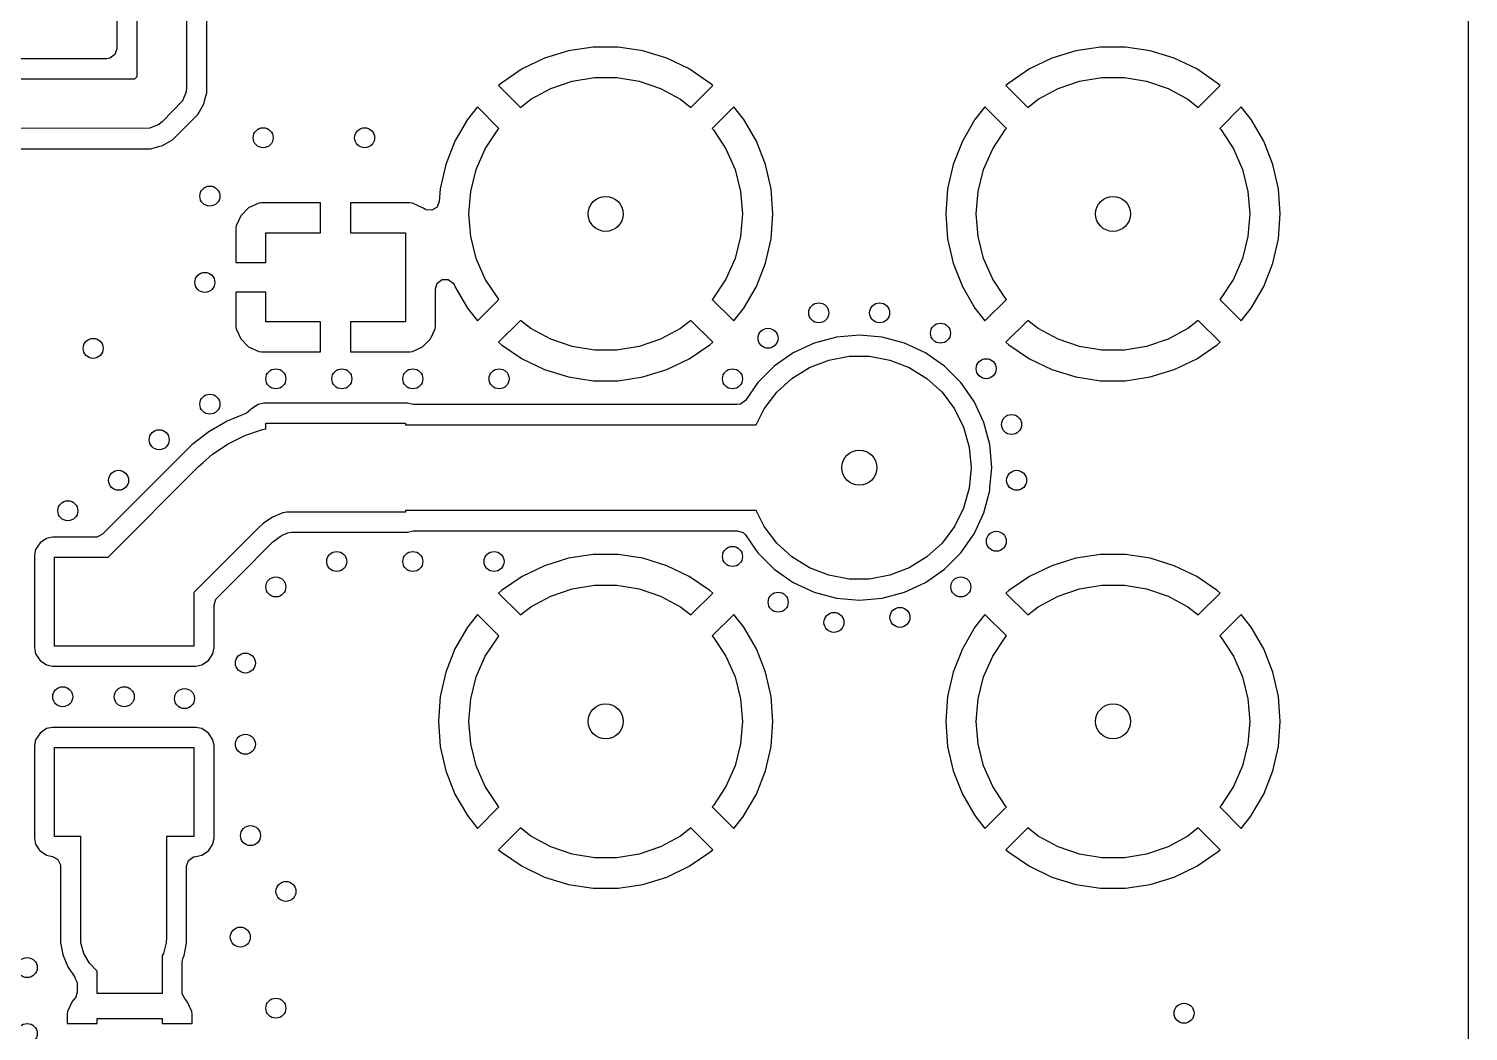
# Model space of a CAD drawing. Extents: x 5.29 to 6.87, y -4.43 to -2.85.
# Drawn here: x 6.303 to 6.871, y -3.641 to -3.246 of the extents above; entities that cross this region are included whole.
import ezdxf

# ---------------------------------------------------------------- set-up
doc = ezdxf.new("R2010")
doc.units = 0
doc.header["$MEASUREMENT"] = 0
doc.layers.add('BLACK', color=7, linetype='CONTINUOUS')

msp = doc.modelspace()

# ---------------------------------------------------------------- linework, layer by layer
at = {"layer": 'BLACK', "linetype": 'CONTINUOUS'}
for p, q in [((6.87051, -2.8574), (6.87051, -4.42961)), ((6.34585, -3.26434), (6.34572, -3.1985)), ((6.36522, -3.1985), (6.36535, -3.2685)), ((6.33778, -3.2103), (6.33778, -3.25344)), ((6.37325, -3.27084), (6.37325, -3.23837)), ((6.33703, -3.25573), (6.33508, -3.25715)), ((6.33778, -3.25344), (6.33703, -3.25573)), ((6.51584, -3.25422), (6.50642, -3.25713)), ((6.52558, -3.25276), (6.51584, -3.25422)), ((6.51584, -3.25422), (6.51584, -3.25422)), ((6.53544, -3.25276), (6.52558, -3.25276)), ((6.54518, -3.25422), (6.53544, -3.25276)), ((6.5546, -3.25713), (6.54518, -3.25422)), ((6.54518, -3.25422), (6.54518, -3.25422)), ((6.71584, -3.25422), (6.70642, -3.25713)), ((6.72558, -3.25276), (6.71584, -3.25422)), ((6.71584, -3.25422), (6.71584, -3.25422)), ((6.73544, -3.25276), (6.72558, -3.25276)), ((6.74518, -3.25422), (6.73544, -3.25276)), ((6.7546, -3.25713), (6.74518, -3.25422)), ((6.74518, -3.25422), (6.74518, -3.25422)), ((6.33388, -3.25734), (6.30003, -3.25734)), ((6.33508, -3.25715), (6.33388, -3.25734)), ((6.49755, -3.2614), (6.4894, -3.26696)), ((6.50642, -3.25713), (6.49755, -3.2614)), ((6.56348, -3.2614), (6.5546, -3.25713)), ((6.57162, -3.26696), (6.56348, -3.2614)), ((6.69755, -3.2614), (6.6894, -3.26696)), ((6.70642, -3.25713), (6.69755, -3.2614)), ((6.76348, -3.2614), (6.7546, -3.25713)), ((6.77162, -3.26696), (6.76348, -3.2614)), ((6.28824, -3.26535), (6.34498, -3.26524)), ((6.34498, -3.26524), (6.34585, -3.26434)), ((6.4894, -3.26696), (6.48832, -3.26796)), ((6.48832, -3.26796), (6.4969, -3.27655)), ((6.50885, -3.26911), (6.51727, -3.26622)), ((6.51727, -3.26622), (6.52606, -3.26475)), ((6.52606, -3.26475), (6.53497, -3.26475)), ((6.53497, -3.26475), (6.54375, -3.26622)), ((6.54375, -3.26622), (6.55218, -3.26911)), ((6.56412, -3.27655), (6.5727, -3.26796)), ((6.5727, -3.26796), (6.57162, -3.26696)), ((6.6894, -3.26696), (6.68832, -3.26796)), ((6.68832, -3.26796), (6.69691, -3.27655)), ((6.70885, -3.26911), (6.71727, -3.26622)), ((6.71727, -3.26622), (6.72606, -3.26475)), ((6.72606, -3.26475), (6.73497, -3.26475)), ((6.73497, -3.26475), (6.74375, -3.26622)), ((6.74375, -3.26622), (6.75218, -3.26911)), ((6.76412, -3.27655), (6.7727, -3.26796)), ((6.7727, -3.26796), (6.77162, -3.26696)), ((6.36517, -3.27042), (6.3637, -3.27397)), ((6.36535, -3.2685), (6.36517, -3.27042)), ((6.37221, -3.27472), (6.37257, -3.27337)), ((6.37257, -3.27337), (6.37282, -3.27245)), ((6.37282, -3.27245), (6.37325, -3.27084)), ((6.4969, -3.27655), (6.50101, -3.27335)), ((6.50101, -3.27335), (6.50885, -3.26911)), ((6.55218, -3.26911), (6.56001, -3.27335)), ((6.56001, -3.27335), (6.56412, -3.27655)), ((6.69691, -3.27655), (6.70101, -3.27335)), ((6.70101, -3.27335), (6.70885, -3.26911)), ((6.75218, -3.26911), (6.76001, -3.27335)), ((6.76001, -3.27335), (6.76412, -3.27655)), ((6.36369, -3.27397), (6.3559, -3.28203)), ((6.35983, -3.28927), (6.3697, -3.27939)), ((6.3637, -3.27397), (6.36369, -3.27397)), ((6.3697, -3.27939), (6.37204, -3.27535)), ((6.37204, -3.27535), (6.37221, -3.27472)), ((6.48002, -3.27637), (6.47604, -3.28136)), ((6.48847, -3.28481), (6.48002, -3.27637)), ((6.581, -3.27637), (6.57256, -3.28481)), ((6.58499, -3.28136), (6.581, -3.27637)), ((6.68002, -3.27637), (6.67604, -3.28136)), ((6.68847, -3.28481), (6.68002, -3.27637)), ((6.781, -3.27637), (6.77256, -3.28481)), ((6.78499, -3.28136), (6.781, -3.27637)), ((6.35086, -3.28473), (6.28824, -3.28485)), ((6.35441, -3.28326), (6.35086, -3.28473)), ((6.3559, -3.28203), (6.35441, -3.28326)), ((6.35441, -3.28326), (6.35441, -3.28326)), ((6.47604, -3.28136), (6.47111, -3.2899)), ((6.48795, -3.28538), (6.48847, -3.28481)), ((6.57256, -3.28481), (6.57308, -3.28538)), ((6.58991, -3.2899), (6.58499, -3.28136)), ((6.58499, -3.28136), (6.58499, -3.28136)), ((6.67604, -3.28136), (6.67111, -3.2899)), ((6.68795, -3.28538), (6.68847, -3.28481)), ((6.77256, -3.28481), (6.77308, -3.28538)), ((6.78991, -3.2899), (6.78499, -3.28136)), ((6.78499, -3.28136), (6.78499, -3.28136)), ((6.35579, -3.2916), (6.35983, -3.28927)), ((6.47111, -3.2899), (6.46751, -3.29907)), ((6.47111, -3.2899), (6.47111, -3.2899)), ((6.48308, -3.29283), (6.48795, -3.28538)), ((6.57308, -3.28538), (6.57795, -3.29283)), ((6.59352, -3.29907), (6.58991, -3.2899)), ((6.58991, -3.2899), (6.58991, -3.2899)), ((6.67111, -3.2899), (6.66751, -3.29907)), ((6.67111, -3.2899), (6.67111, -3.2899)), ((6.68308, -3.29283), (6.68795, -3.28538)), ((6.77308, -3.28538), (6.77795, -3.29283)), ((6.79352, -3.29907), (6.78991, -3.2899)), ((6.78991, -3.2899), (6.78991, -3.2899)), ((6.30003, -3.29281), (6.35128, -3.29281)), ((6.35128, -3.29281), (6.35483, -3.29186)), ((6.35483, -3.29186), (6.35536, -3.29172)), ((6.35483, -3.29186), (6.35483, -3.29186)), ((6.35536, -3.29172), (6.35579, -3.2916)), ((6.4795, -3.30099), (6.48308, -3.29283)), ((6.57795, -3.29283), (6.58153, -3.30099)), ((6.6795, -3.30099), (6.68308, -3.29283)), ((6.77795, -3.29283), (6.78153, -3.30099)), ((6.46751, -3.29907), (6.46532, -3.30868)), ((6.47731, -3.30963), (6.4795, -3.30099)), ((6.58153, -3.30099), (6.58371, -3.30963)), ((6.59571, -3.30868), (6.59352, -3.29907)), ((6.66751, -3.29907), (6.66532, -3.30868)), ((6.67731, -3.30963), (6.6795, -3.30099)), ((6.78153, -3.30099), (6.78371, -3.30963)), ((6.79571, -3.30868), (6.79352, -3.29907)), ((6.46532, -3.30868), (6.46495, -3.31356)), ((6.46532, -3.30868), (6.46532, -3.30868)), ((6.47657, -3.3185), (6.47731, -3.30963)), ((6.58371, -3.30963), (6.58445, -3.3185)), ((6.59571, -3.30868), (6.59571, -3.30868)), ((6.59644, -3.3185), (6.59571, -3.30868)), ((6.66532, -3.30868), (6.66458, -3.3185)), ((6.66532, -3.30868), (6.66532, -3.30868)), ((6.67657, -3.3185), (6.67731, -3.30963)), ((6.78371, -3.30963), (6.78445, -3.3185)), ((6.79644, -3.3185), (6.79571, -3.30868)), ((6.79571, -3.30868), (6.79571, -3.30868)), ((6.38979, -3.31609), (6.38667, -3.31921)), ((6.39383, -3.31431), (6.38979, -3.31609)), ((6.39482, -3.31419), (6.39383, -3.31431)), ((6.41817, -3.31419), (6.39482, -3.31419)), ((6.39482, -3.31419), (6.39482, -3.31419)), ((6.41817, -3.326), (6.41817, -3.31419)), ((6.41817, -3.31419), (6.41817, -3.31419)), ((6.45334, -3.31419), (6.42999, -3.31419)), ((6.42999, -3.31419), (6.42999, -3.31419)), ((6.42999, -3.31419), (6.42999, -3.326)), ((6.45433, -3.31431), (6.45334, -3.31419)), ((6.45837, -3.31609), (6.45433, -3.31431)), ((6.45867, -3.3163), (6.45837, -3.31609)), ((6.45868, -3.31628), (6.45867, -3.3163)), ((6.45958, -3.31688), (6.45868, -3.31628)), ((6.46199, -3.31706), (6.45958, -3.31688)), ((6.46404, -3.31579), (6.46199, -3.31706)), ((6.46495, -3.31356), (6.46404, -3.31579)), ((6.47731, -3.32738), (6.47657, -3.3185)), ((6.58445, -3.3185), (6.58371, -3.32738)), ((6.59571, -3.32833), (6.59644, -3.3185)), ((6.59644, -3.3185), (6.59644, -3.3185)), ((6.66458, -3.3185), (6.66532, -3.32833)), ((6.66458, -3.3185), (6.66458, -3.3185)), ((6.67731, -3.32738), (6.67657, -3.3185)), ((6.78445, -3.3185), (6.78371, -3.32738)), ((6.79571, -3.32833), (6.79644, -3.3185)), ((6.79644, -3.3185), (6.79644, -3.3185)), ((6.38488, -3.32325), (6.38477, -3.32424)), ((6.38477, -3.32424), (6.38477, -3.3376)), ((6.38667, -3.31921), (6.38488, -3.32325)), ((6.39658, -3.3376), (6.39658, -3.326)), ((6.39658, -3.326), (6.41817, -3.326)), ((6.42999, -3.326), (6.45158, -3.326)), ((6.45158, -3.326), (6.45158, -3.361)), ((6.4795, -3.33602), (6.47731, -3.32738)), ((6.58371, -3.32738), (6.58153, -3.33602)), ((6.59352, -3.33794), (6.59571, -3.32833)), ((6.59571, -3.32833), (6.59571, -3.32833)), ((6.66532, -3.32833), (6.66532, -3.32833)), ((6.66532, -3.32833), (6.66751, -3.33794)), ((6.6795, -3.33602), (6.67731, -3.32738)), ((6.78371, -3.32738), (6.78153, -3.33602)), ((6.79352, -3.33794), (6.79571, -3.32833)), ((6.79571, -3.32833), (6.79571, -3.32833)), ((6.48308, -3.34418), (6.4795, -3.33602)), ((6.58153, -3.33602), (6.57795, -3.34418)), ((6.68308, -3.34418), (6.6795, -3.33602)), ((6.78153, -3.33602), (6.77795, -3.34418)), ((6.38477, -3.3376), (6.38477, -3.3376)), ((6.38477, -3.3376), (6.39658, -3.3376)), ((6.58991, -3.34711), (6.59352, -3.33794)), ((6.66751, -3.33794), (6.67111, -3.34711)), ((6.78991, -3.34711), (6.79352, -3.33794)), ((6.46339, -3.34805), (6.46414, -3.34576)), ((6.46414, -3.34576), (6.46608, -3.34434)), ((6.46608, -3.34434), (6.46849, -3.34434)), ((6.46849, -3.34434), (6.47044, -3.34576)), ((6.47044, -3.34576), (6.47092, -3.34662)), ((6.47092, -3.34662), (6.47111, -3.34711)), ((6.47111, -3.34711), (6.47111, -3.34711)), ((6.47111, -3.34711), (6.47604, -3.35564)), ((6.48795, -3.35163), (6.48308, -3.34418)), ((6.57795, -3.34418), (6.57308, -3.35163)), ((6.58499, -3.35564), (6.58991, -3.34711)), ((6.58991, -3.34711), (6.58991, -3.34711)), ((6.67111, -3.34711), (6.67111, -3.34711)), ((6.67111, -3.34711), (6.67604, -3.35564)), ((6.68795, -3.35163), (6.68308, -3.34418)), ((6.77795, -3.34418), (6.77308, -3.35163)), ((6.78499, -3.35564), (6.78991, -3.34711)), ((6.78991, -3.34711), (6.78991, -3.34711)), ((6.38477, -3.34941), (6.38477, -3.36277)), ((6.39658, -3.34941), (6.38477, -3.34941)), ((6.38477, -3.34941), (6.38477, -3.34941)), ((6.39658, -3.361), (6.39658, -3.34941)), ((6.46339, -3.36277), (6.46339, -3.34805)), ((6.48002, -3.36064), (6.48847, -3.3522)), ((6.48847, -3.3522), (6.48795, -3.35163)), ((6.57308, -3.35163), (6.57256, -3.3522)), ((6.57256, -3.3522), (6.581, -3.36064)), ((6.68002, -3.36064), (6.68847, -3.3522)), ((6.68847, -3.3522), (6.68795, -3.35163)), ((6.77308, -3.35163), (6.77256, -3.3522)), ((6.77256, -3.3522), (6.781, -3.36064)), ((6.47604, -3.35564), (6.47604, -3.35564)), ((6.47604, -3.35564), (6.48002, -3.36064)), ((6.581, -3.36064), (6.58499, -3.35565)), ((6.58499, -3.35565), (6.58499, -3.35564)), ((6.67604, -3.35564), (6.67604, -3.35564)), ((6.67604, -3.35564), (6.68002, -3.36064)), ((6.781, -3.36064), (6.78499, -3.35565)), ((6.78499, -3.35565), (6.78499, -3.35564)), ((6.38477, -3.36277), (6.38488, -3.36375)), ((6.38488, -3.36375), (6.38667, -3.36779)), ((6.41817, -3.361), (6.39658, -3.361)), ((6.41817, -3.37281), (6.41817, -3.361)), ((6.45158, -3.361), (6.42999, -3.361)), ((6.42999, -3.361), (6.42999, -3.37281)), ((6.46149, -3.36779), (6.46328, -3.36375)), ((6.46328, -3.36375), (6.46339, -3.36277)), ((6.4969, -3.36046), (6.48832, -3.36905)), ((6.50101, -3.36366), (6.4969, -3.36046)), ((6.50885, -3.3679), (6.50101, -3.36366)), ((6.56001, -3.36366), (6.55218, -3.3679)), ((6.56412, -3.36046), (6.56001, -3.36366)), ((6.5727, -3.36905), (6.56412, -3.36046)), ((6.69691, -3.36046), (6.68832, -3.36905)), ((6.70101, -3.36366), (6.69691, -3.36046)), ((6.70885, -3.3679), (6.70101, -3.36366)), ((6.76001, -3.36366), (6.75218, -3.3679)), ((6.76412, -3.36046), (6.76001, -3.36366)), ((6.7727, -3.36905), (6.76412, -3.36046)), ((6.38667, -3.36779), (6.38979, -3.37092)), ((6.45837, -3.37092), (6.46149, -3.36779)), ((6.48832, -3.36905), (6.4894, -3.37005)), ((6.4894, -3.37005), (6.4894, -3.37005)), ((6.4894, -3.37005), (6.49755, -3.3756)), ((6.51727, -3.37079), (6.50885, -3.3679)), ((6.55218, -3.3679), (6.54375, -3.37079)), ((6.56348, -3.3756), (6.57162, -3.37005)), ((6.57162, -3.37005), (6.5727, -3.36905)), ((6.57162, -3.37005), (6.57162, -3.37005)), ((6.61266, -3.36946), (6.60442, -3.37331)), ((6.62145, -3.36711), (6.61266, -3.36946)), ((6.63051, -3.36632), (6.62145, -3.36711)), ((6.63957, -3.36711), (6.63051, -3.36632)), ((6.63051, -3.36632), (6.63051, -3.36632)), ((6.64836, -3.36946), (6.63957, -3.36711)), ((6.63957, -3.36711), (6.63957, -3.36711)), ((6.63957, -3.36711), (6.63957, -3.36711)), ((6.65661, -3.37331), (6.64836, -3.36946)), ((6.68832, -3.36905), (6.6894, -3.37005)), ((6.6894, -3.37005), (6.6894, -3.37005)), ((6.6894, -3.37005), (6.69755, -3.3756)), ((6.71727, -3.37079), (6.70885, -3.3679)), ((6.75218, -3.3679), (6.74375, -3.37079)), ((6.76348, -3.3756), (6.77162, -3.37005)), ((6.77162, -3.37005), (6.7727, -3.36905)), ((6.77162, -3.37005), (6.77162, -3.37005)), ((6.38979, -3.37092), (6.39383, -3.3727)), ((6.39383, -3.3727), (6.39482, -3.37281)), ((6.39482, -3.37281), (6.41817, -3.37281)), ((6.41817, -3.37281), (6.41817, -3.37281)), ((6.42999, -3.37281), (6.42999, -3.37281)), ((6.42999, -3.37281), (6.45334, -3.37281)), ((6.45334, -3.37281), (6.45433, -3.3727)), ((6.45334, -3.37281), (6.45334, -3.37281)), ((6.45433, -3.3727), (6.45837, -3.37092)), ((6.49755, -3.3756), (6.50642, -3.37988)), ((6.52606, -3.37226), (6.51727, -3.37079)), ((6.53497, -3.37226), (6.52606, -3.37226)), ((6.54375, -3.37079), (6.53497, -3.37226)), ((6.5546, -3.37988), (6.56348, -3.3756)), ((6.60442, -3.37331), (6.59697, -3.37853)), ((6.61844, -3.37609), (6.62644, -3.3746)), ((6.62644, -3.3746), (6.63458, -3.3746)), ((6.63458, -3.3746), (6.64258, -3.37609)), ((6.65969, -3.37547), (6.65661, -3.37331)), ((6.66406, -3.37853), (6.65969, -3.37547)), ((6.69755, -3.3756), (6.70642, -3.37988)), ((6.72606, -3.37226), (6.71727, -3.37079)), ((6.73497, -3.37226), (6.72606, -3.37226)), ((6.74375, -3.37079), (6.73497, -3.37226)), ((6.7546, -3.37988), (6.76348, -3.3756)), ((6.50642, -3.37988), (6.51584, -3.38278)), ((6.54518, -3.38278), (6.5546, -3.37988)), ((6.59697, -3.37853), (6.59053, -3.38496)), ((6.60394, -3.38332), (6.61086, -3.37903)), ((6.61086, -3.37903), (6.61844, -3.37609)), ((6.64258, -3.37609), (6.65017, -3.37903)), ((6.65017, -3.37903), (6.65708, -3.38332)), ((6.67049, -3.38496), (6.66406, -3.37853)), ((6.66406, -3.37853), (6.66406, -3.37853)), ((6.66406, -3.37853), (6.66406, -3.37853)), ((6.70642, -3.37988), (6.71584, -3.38278)), ((6.74518, -3.38278), (6.7546, -3.37988)), ((6.51584, -3.38278), (6.51584, -3.38278)), ((6.51584, -3.38278), (6.52558, -3.38425)), ((6.52558, -3.38425), (6.52558, -3.38425)), ((6.52558, -3.38425), (6.53544, -3.38425)), ((6.53544, -3.38425), (6.54518, -3.38278)), ((6.53544, -3.38425), (6.53544, -3.38425)), ((6.54518, -3.38278), (6.54518, -3.38278)), ((6.59053, -3.38496), (6.5856, -3.392)), ((6.59793, -3.3888), (6.60394, -3.38332)), ((6.65708, -3.38332), (6.6631, -3.3888)), ((6.67571, -3.39241), (6.67049, -3.38496)), ((6.71584, -3.38278), (6.71584, -3.38278)), ((6.71584, -3.38278), (6.72558, -3.38425)), ((6.72558, -3.38425), (6.72558, -3.38425)), ((6.72558, -3.38425), (6.73544, -3.38425)), ((6.73544, -3.38425), (6.74518, -3.38278)), ((6.73544, -3.38425), (6.73544, -3.38425)), ((6.74518, -3.38278), (6.74518, -3.38278)), ((6.5856, -3.392), (6.58368, -3.39345)), ((6.59302, -3.39529), (6.59793, -3.3888)), ((6.6631, -3.3888), (6.668, -3.39529)), ((6.67955, -3.40065), (6.67571, -3.39241)), ((6.38896, -3.39702), (6.38138, -3.40016)), ((6.39071, -3.39559), (6.38896, -3.39702)), ((6.39089, -3.39531), (6.39071, -3.39559)), ((6.3935, -3.39357), (6.39089, -3.39531)), ((6.39089, -3.39531), (6.39089, -3.39531)), ((6.3958, -3.39311), (6.3935, -3.39357)), ((6.3935, -3.39357), (6.3935, -3.39357)), ((6.45236, -3.39311), (6.3958, -3.39311)), ((6.3958, -3.39311), (6.3958, -3.39311)), ((6.3958, -3.39311), (6.3958, -3.39311)), ((6.45466, -3.39357), (6.45236, -3.39311)), ((6.45475, -3.39359), (6.45466, -3.39357)), ((6.45466, -3.39357), (6.45466, -3.39357)), ((6.45551, -3.39366), (6.45475, -3.39359)), ((6.58241, -3.39366), (6.45551, -3.39366)), ((6.58368, -3.39345), (6.58241, -3.39366)), ((6.58989, -3.40158), (6.59302, -3.39529)), ((6.668, -3.39529), (6.67163, -3.40258)), ((6.38138, -3.40016), (6.37409, -3.40437)), ((6.38138, -3.40016), (6.38138, -3.40016)), ((6.38829, -3.40584), (6.39527, -3.40347)), ((6.39527, -3.40347), (6.39658, -3.40321)), ((6.39658, -3.40321), (6.39658, -3.401)), ((6.39658, -3.401), (6.45158, -3.401)), ((6.45158, -3.401), (6.45158, -3.40168)), ((6.45158, -3.40168), (6.58989, -3.40158)), ((6.67163, -3.40258), (6.67386, -3.4104)), ((6.68191, -3.40944), (6.67955, -3.40065)), ((6.36742, -3.40949), (6.36625, -3.41066)), ((6.37409, -3.40437), (6.36742, -3.40949)), ((6.36742, -3.40949), (6.36742, -3.40949)), ((6.37409, -3.40437), (6.37409, -3.40437)), ((6.37556, -3.41319), (6.38168, -3.4091)), ((6.38168, -3.4091), (6.38829, -3.40584)), ((6.6827, -3.4185), (6.68191, -3.40944)), ((6.68191, -3.40944), (6.68191, -3.40944)), ((6.68191, -3.40944), (6.68191, -3.40944)), ((6.36219, -3.41472), (6.33215, -3.44476)), ((6.36444, -3.41247), (6.36219, -3.41472)), ((6.36219, -3.41472), (6.36219, -3.41472)), ((6.36219, -3.41472), (6.36219, -3.41472)), ((6.36625, -3.41066), (6.36444, -3.41247)), ((6.36444, -3.41247), (6.36444, -3.41247)), ((6.36625, -3.41066), (6.36625, -3.41066)), ((6.36625, -3.41066), (6.36625, -3.41066)), ((6.36625, -3.41066), (6.36625, -3.41066)), ((6.37169, -3.41659), (6.37556, -3.41319)), ((6.67386, -3.4104), (6.67461, -3.4185)), ((6.33445, -3.45379), (6.37002, -3.41805)), ((6.37002, -3.41805), (6.37091, -3.41727)), ((6.37002, -3.41805), (6.37002, -3.41805)), ((6.37002, -3.41805), (6.37002, -3.41805)), ((6.37091, -3.41727), (6.37169, -3.41659)), ((6.37169, -3.41659), (6.37169, -3.41659)), ((6.67461, -3.4185), (6.67386, -3.42661)), ((6.682, -3.42647), (6.6827, -3.4185)), ((6.6827, -3.4185), (6.6827, -3.4185)), ((6.67386, -3.42661), (6.67163, -3.43443)), ((6.68191, -3.42757), (6.682, -3.42647)), ((6.67955, -3.43635), (6.68191, -3.42757)), ((6.39922, -3.43801), (6.39555, -3.44046)), ((6.4033, -3.43632), (6.39922, -3.43801)), ((6.40487, -3.436), (6.4033, -3.43632)), ((6.45158, -3.436), (6.40487, -3.436)), ((6.58985, -3.43534), (6.45158, -3.43543)), ((6.45158, -3.43543), (6.45158, -3.436)), ((6.59302, -3.44172), (6.58985, -3.43534)), ((6.67163, -3.43443), (6.668, -3.44172)), ((6.67571, -3.4446), (6.67955, -3.43635)), ((6.39322, -3.4426), (6.36825, -3.46769)), ((6.39399, -3.44202), (6.39322, -3.4426)), ((6.39555, -3.44046), (6.39399, -3.44202)), ((6.40523, -3.44419), (6.40672, -3.4439)), ((6.40672, -3.4439), (6.45236, -3.4439)), ((6.45236, -3.4439), (6.45466, -3.44344)), ((6.45236, -3.4439), (6.45236, -3.4439)), ((6.45466, -3.44344), (6.45475, -3.44342)), ((6.45466, -3.44344), (6.45466, -3.44344)), ((6.45475, -3.44342), (6.45551, -3.44335)), ((6.45551, -3.44335), (6.58241, -3.44335)), ((6.58241, -3.44335), (6.5847, -3.44409)), ((6.59793, -3.44821), (6.59302, -3.44172)), ((6.668, -3.44172), (6.6631, -3.44821)), ((6.30756, -3.4481), (6.30581, -3.45071)), ((6.31017, -3.44636), (6.30756, -3.4481)), ((6.30756, -3.4481), (6.30756, -3.4481)), ((6.31247, -3.4459), (6.31017, -3.44636)), ((6.31017, -3.44636), (6.31017, -3.44636)), ((6.32939, -3.4459), (6.31247, -3.4459)), ((6.31247, -3.4459), (6.31247, -3.4459)), ((6.31247, -3.4459), (6.31247, -3.4459)), ((6.33, -3.44585), (6.32939, -3.4459)), ((6.33215, -3.44476), (6.33, -3.44585)), ((6.38577, -3.4614), (6.39939, -3.44778)), ((6.39939, -3.44778), (6.39977, -3.44745)), ((6.39977, -3.44745), (6.40217, -3.44561)), ((6.40217, -3.44561), (6.40305, -3.4451)), ((6.40305, -3.4451), (6.40523, -3.44419)), ((6.5847, -3.44409), (6.5856, -3.44501)), ((6.5856, -3.44501), (6.5896, -3.45071)), ((6.60394, -3.45369), (6.59793, -3.44821)), ((6.6631, -3.44821), (6.65708, -3.45369)), ((6.67049, -3.45205), (6.67571, -3.4446)), ((6.30581, -3.45071), (6.30535, -3.45301)), ((6.30535, -3.45301), (6.30535, -3.45302)), ((6.30535, -3.45302), (6.30535, -3.48957)), ((6.30581, -3.45071), (6.30581, -3.45071)), ((6.31325, -3.48879), (6.31325, -3.45379)), ((6.31325, -3.45379), (6.33445, -3.45379)), ((6.51584, -3.45422), (6.50642, -3.45713)), ((6.52558, -3.45276), (6.51584, -3.45422)), ((6.51584, -3.45422), (6.51584, -3.45422)), ((6.53544, -3.45276), (6.52558, -3.45276)), ((6.54518, -3.45422), (6.53544, -3.45276)), ((6.5546, -3.45713), (6.54518, -3.45422)), ((6.54518, -3.45422), (6.54518, -3.45422)), ((6.5896, -3.45071), (6.59053, -3.45205)), ((6.59053, -3.45205), (6.59697, -3.45848)), ((6.61086, -3.45798), (6.60394, -3.45369)), ((6.65708, -3.45369), (6.65017, -3.45798)), ((6.66406, -3.45848), (6.67049, -3.45205)), ((6.71584, -3.45422), (6.70642, -3.45713)), ((6.72558, -3.45276), (6.71584, -3.45422)), ((6.71584, -3.45422), (6.71584, -3.45422)), ((6.73544, -3.45276), (6.72558, -3.45276)), ((6.74518, -3.45422), (6.73544, -3.45276)), ((6.7546, -3.45713), (6.74518, -3.45422)), ((6.74518, -3.45422), (6.74518, -3.45422)), ((6.50642, -3.45713), (6.49755, -3.4614)), ((6.56348, -3.4614), (6.5546, -3.45713)), ((6.59697, -3.45848), (6.60442, -3.4637)), ((6.61844, -3.46092), (6.61086, -3.45798)), ((6.62644, -3.46241), (6.61844, -3.46092)), ((6.64258, -3.46092), (6.63458, -3.46241)), ((6.65017, -3.45798), (6.64258, -3.46092)), ((6.65661, -3.4637), (6.66406, -3.45848)), ((6.70642, -3.45713), (6.69755, -3.4614)), ((6.76348, -3.4614), (6.7546, -3.45713)), ((6.37728, -3.46989), (6.38577, -3.4614)), ((6.49755, -3.4614), (6.4894, -3.46696)), ((6.50885, -3.46911), (6.51727, -3.46622)), ((6.51727, -3.46622), (6.52606, -3.46475)), ((6.52606, -3.46475), (6.53497, -3.46475)), ((6.53497, -3.46475), (6.54375, -3.46622)), ((6.54375, -3.46622), (6.55218, -3.46911)), ((6.57162, -3.46696), (6.56348, -3.4614)), ((6.60442, -3.4637), (6.61266, -3.46754)), ((6.63458, -3.46241), (6.62644, -3.46241)), ((6.64836, -3.46754), (6.65661, -3.4637)), ((6.69755, -3.4614), (6.6894, -3.46696)), ((6.70885, -3.46911), (6.71727, -3.46622)), ((6.71727, -3.46622), (6.72606, -3.46475)), ((6.72606, -3.46475), (6.73497, -3.46475)), ((6.73497, -3.46475), (6.74375, -3.46622)), ((6.74375, -3.46622), (6.75218, -3.46911)), ((6.77162, -3.46696), (6.76348, -3.4614)), ((6.36825, -3.46769), (6.36825, -3.48879)), ((6.37614, -3.47265), (6.37689, -3.47035)), ((6.37689, -3.47035), (6.37728, -3.46989)), ((6.4894, -3.46696), (6.48832, -3.46796)), ((6.48832, -3.46796), (6.4969, -3.47655)), ((6.50101, -3.47335), (6.50885, -3.46911)), ((6.55218, -3.46911), (6.56001, -3.47335)), ((6.56412, -3.47655), (6.5727, -3.46796)), ((6.5727, -3.46796), (6.57162, -3.46696)), ((6.61266, -3.46754), (6.62145, -3.4699)), ((6.62145, -3.4699), (6.62145, -3.4699)), ((6.62145, -3.4699), (6.62145, -3.4699)), ((6.62145, -3.4699), (6.63051, -3.47069)), ((6.63051, -3.47069), (6.63957, -3.4699)), ((6.63051, -3.47069), (6.63051, -3.47069)), ((6.63051, -3.47069), (6.63051, -3.47069)), ((6.63957, -3.4699), (6.64836, -3.46754)), ((6.63957, -3.4699), (6.63957, -3.4699)), ((6.63957, -3.4699), (6.63957, -3.4699)), ((6.6894, -3.46696), (6.68832, -3.46796)), ((6.68832, -3.46796), (6.69691, -3.47655)), ((6.70101, -3.47335), (6.70885, -3.46911)), ((6.75218, -3.46911), (6.76001, -3.47335)), ((6.76412, -3.47655), (6.7727, -3.46796)), ((6.7727, -3.46796), (6.77162, -3.46696)), ((6.37614, -3.48957), (6.37614, -3.47265)), ((6.48002, -3.47637), (6.47604, -3.48136)), ((6.48847, -3.48481), (6.48002, -3.47637)), ((6.4969, -3.47655), (6.50101, -3.47335)), ((6.56001, -3.47335), (6.56412, -3.47655)), ((6.581, -3.47637), (6.57256, -3.48481)), ((6.58499, -3.48136), (6.581, -3.47637)), ((6.68002, -3.47637), (6.67604, -3.48136)), ((6.68847, -3.48481), (6.68002, -3.47637)), ((6.69691, -3.47655), (6.70101, -3.47335)), ((6.76001, -3.47335), (6.76412, -3.47655)), ((6.781, -3.47637), (6.77256, -3.48481)), ((6.78499, -3.48136), (6.781, -3.47637)), ((6.47604, -3.48136), (6.47111, -3.4899)), ((6.58991, -3.4899), (6.58499, -3.48136)), ((6.58499, -3.48136), (6.58499, -3.48136)), ((6.67604, -3.48136), (6.67111, -3.4899)), ((6.78991, -3.4899), (6.78499, -3.48136)), ((6.78499, -3.48136), (6.78499, -3.48136)), ((6.36825, -3.48879), (6.31325, -3.48879)), ((6.48308, -3.49283), (6.48795, -3.48538)), ((6.48795, -3.48538), (6.48847, -3.48481)), ((6.57256, -3.48481), (6.57308, -3.48538)), ((6.57308, -3.48538), (6.57795, -3.49283)), ((6.68308, -3.49283), (6.68795, -3.48538)), ((6.68795, -3.48538), (6.68847, -3.48481)), ((6.77256, -3.48481), (6.77308, -3.48538)), ((6.77308, -3.48538), (6.77795, -3.49283)), ((6.30535, -3.48957), (6.30535, -3.48957)), ((6.30535, -3.48957), (6.30581, -3.49187)), ((6.30581, -3.49187), (6.30581, -3.49187)), ((6.30581, -3.49187), (6.30756, -3.49448)), ((6.30756, -3.49448), (6.31017, -3.49623)), ((6.37133, -3.49623), (6.37394, -3.49448)), ((6.37394, -3.49448), (6.37568, -3.49187)), ((6.37568, -3.49187), (6.37614, -3.48957)), ((6.47111, -3.4899), (6.46751, -3.49907)), ((6.47111, -3.4899), (6.47111, -3.4899)), ((6.4795, -3.50099), (6.48308, -3.49283)), ((6.57795, -3.49283), (6.58153, -3.50099)), ((6.59352, -3.49907), (6.58991, -3.4899)), ((6.58991, -3.4899), (6.58991, -3.4899)), ((6.67111, -3.4899), (6.66751, -3.49907)), ((6.67111, -3.4899), (6.67111, -3.4899)), ((6.6795, -3.50099), (6.68308, -3.49283)), ((6.77795, -3.49283), (6.78153, -3.50099)), ((6.79352, -3.49907), (6.78991, -3.4899)), ((6.78991, -3.4899), (6.78991, -3.4899)), ((6.31017, -3.49623), (6.31192, -3.49658)), ((6.31192, -3.49658), (6.31247, -3.49669)), ((6.31247, -3.49669), (6.31247, -3.49669)), ((6.31247, -3.49669), (6.31247, -3.49669)), ((6.31247, -3.49669), (6.31247, -3.49669)), ((6.31247, -3.49669), (6.36903, -3.49669)), ((6.36903, -3.49669), (6.37133, -3.49623)), ((6.36903, -3.49669), (6.36903, -3.49669)), ((6.46751, -3.49907), (6.46532, -3.50868)), ((6.59571, -3.50868), (6.59352, -3.49907)), ((6.66751, -3.49907), (6.66532, -3.50868)), ((6.79571, -3.50868), (6.79352, -3.49907)), ((6.47731, -3.50963), (6.4795, -3.50099)), ((6.58153, -3.50099), (6.58371, -3.50963)), ((6.67731, -3.50963), (6.6795, -3.50099)), ((6.78153, -3.50099), (6.78371, -3.50963)), ((6.46532, -3.50868), (6.46458, -3.5185)), ((6.46532, -3.50868), (6.46532, -3.50868)), ((6.47657, -3.5185), (6.47731, -3.50963)), ((6.58371, -3.50963), (6.58445, -3.5185)), ((6.59571, -3.50868), (6.59571, -3.50868)), ((6.59644, -3.5185), (6.59571, -3.50868)), ((6.66532, -3.50868), (6.66458, -3.5185)), ((6.66532, -3.50868), (6.66532, -3.50868)), ((6.67657, -3.5185), (6.67731, -3.50963)), ((6.78371, -3.50963), (6.78445, -3.5185)), ((6.79644, -3.5185), (6.79571, -3.50868)), ((6.79571, -3.50868), (6.79571, -3.50868)), ((6.30756, -3.5231), (6.30581, -3.52571)), ((6.31017, -3.52136), (6.30756, -3.5231)), ((6.30756, -3.5231), (6.30756, -3.5231)), ((6.31247, -3.5209), (6.31017, -3.52136)), ((6.31017, -3.52136), (6.31017, -3.52136)), ((6.36903, -3.5209), (6.31247, -3.5209)), ((6.31247, -3.5209), (6.31247, -3.5209)), ((6.31247, -3.5209), (6.31247, -3.5209)), ((6.37133, -3.52136), (6.36903, -3.5209)), ((6.36903, -3.5209), (6.36903, -3.5209)), ((6.37394, -3.5231), (6.37133, -3.52136)), ((6.37133, -3.52136), (6.37133, -3.52136)), ((6.37133, -3.52136), (6.37133, -3.52136)), ((6.37133, -3.52136), (6.37133, -3.52136)), ((6.37568, -3.52571), (6.37394, -3.5231)), ((6.37394, -3.5231), (6.37394, -3.5231)), ((6.46458, -3.5185), (6.46458, -3.5185)), ((6.46458, -3.5185), (6.46532, -3.52833)), ((6.47731, -3.52738), (6.47657, -3.5185)), ((6.58445, -3.5185), (6.58371, -3.52738)), ((6.59571, -3.52833), (6.59644, -3.5185)), ((6.59644, -3.5185), (6.59644, -3.5185)), ((6.66458, -3.5185), (6.66532, -3.52833)), ((6.66458, -3.5185), (6.66458, -3.5185)), ((6.67731, -3.52738), (6.67657, -3.5185)), ((6.78445, -3.5185), (6.78371, -3.52738)), ((6.79571, -3.52833), (6.79644, -3.5185)), ((6.79644, -3.5185), (6.79644, -3.5185)), ((6.30581, -3.52571), (6.30535, -3.52801)), ((6.30535, -3.52801), (6.30535, -3.52802)), ((6.30535, -3.52802), (6.30535, -3.56457)), ((6.30581, -3.52571), (6.30581, -3.52571)), ((6.31325, -3.56379), (6.31325, -3.52879)), ((6.31325, -3.52879), (6.36825, -3.52879)), ((6.36825, -3.52879), (6.36825, -3.56379)), ((6.37614, -3.52802), (6.37568, -3.52571)), ((6.37614, -3.56457), (6.37614, -3.52802)), ((6.46532, -3.52833), (6.46532, -3.52833)), ((6.46532, -3.52833), (6.46751, -3.53794)), ((6.4795, -3.53602), (6.47731, -3.52738)), ((6.58371, -3.52738), (6.58153, -3.53602)), ((6.59352, -3.53794), (6.59571, -3.52833)), ((6.59571, -3.52833), (6.59571, -3.52833)), ((6.66532, -3.52833), (6.66532, -3.52833)), ((6.66532, -3.52833), (6.66751, -3.53794)), ((6.6795, -3.53602), (6.67731, -3.52738)), ((6.78371, -3.52738), (6.78153, -3.53602)), ((6.79352, -3.53794), (6.79571, -3.52833)), ((6.79571, -3.52833), (6.79571, -3.52833)), ((6.46751, -3.53794), (6.47111, -3.54711)), ((6.48308, -3.54418), (6.4795, -3.53602)), ((6.58153, -3.53602), (6.57795, -3.54418)), ((6.58991, -3.54711), (6.59352, -3.53794)), ((6.66751, -3.53794), (6.67111, -3.54711)), ((6.68308, -3.54418), (6.6795, -3.53602)), ((6.78153, -3.53602), (6.77795, -3.54418)), ((6.78991, -3.54711), (6.79352, -3.53794)), ((6.48795, -3.55163), (6.48308, -3.54418)), ((6.57795, -3.54418), (6.57308, -3.55163)), ((6.68795, -3.55163), (6.68308, -3.54418)), ((6.77795, -3.54418), (6.77308, -3.55163)), ((6.47111, -3.54711), (6.47111, -3.54711)), ((6.47111, -3.54711), (6.47604, -3.55564)), ((6.48847, -3.5522), (6.48795, -3.55163)), ((6.57308, -3.55163), (6.57256, -3.5522)), ((6.58499, -3.55564), (6.58991, -3.54711)), ((6.58991, -3.54711), (6.58991, -3.54711)), ((6.67111, -3.54711), (6.67111, -3.54711)), ((6.67111, -3.54711), (6.67604, -3.55564)), ((6.68847, -3.5522), (6.68795, -3.55163)), ((6.77308, -3.55163), (6.77256, -3.5522)), ((6.78499, -3.55564), (6.78991, -3.54711)), ((6.78991, -3.54711), (6.78991, -3.54711)), ((6.47604, -3.55564), (6.47604, -3.55564)), ((6.47604, -3.55564), (6.48002, -3.56064)), ((6.48002, -3.56064), (6.48847, -3.5522)), ((6.57256, -3.5522), (6.581, -3.56064)), ((6.581, -3.56064), (6.58499, -3.55565)), ((6.58499, -3.55565), (6.58499, -3.55564)), ((6.67604, -3.55564), (6.67604, -3.55564)), ((6.67604, -3.55564), (6.68002, -3.56064)), ((6.68002, -3.56064), (6.68847, -3.5522)), ((6.77256, -3.5522), (6.781, -3.56064)), ((6.781, -3.56064), (6.78499, -3.55565)), ((6.78499, -3.55565), (6.78499, -3.55564)), ((6.4969, -3.56046), (6.48832, -3.56905)), ((6.50101, -3.56366), (6.4969, -3.56046)), ((6.56412, -3.56046), (6.56001, -3.56366)), ((6.5727, -3.56905), (6.56412, -3.56046)), ((6.69691, -3.56046), (6.68832, -3.56905)), ((6.70101, -3.56366), (6.69691, -3.56046)), ((6.76412, -3.56046), (6.76001, -3.56366)), ((6.7727, -3.56905), (6.76412, -3.56046)), ((6.30535, -3.56457), (6.30535, -3.56457)), ((6.30535, -3.56457), (6.30581, -3.56687)), ((6.30581, -3.56687), (6.30581, -3.56687)), ((6.30581, -3.56687), (6.30726, -3.56905)), ((6.32361, -3.56379), (6.31325, -3.56379)), ((6.32371, -3.60572), (6.32361, -3.56379)), ((6.36825, -3.56379), (6.35736, -3.56379)), ((6.35736, -3.56379), (6.35746, -3.6035)), ((6.37394, -3.56948), (6.37568, -3.56687)), ((6.37568, -3.56687), (6.37614, -3.56457)), ((6.50885, -3.5679), (6.50101, -3.56366)), ((6.51727, -3.57079), (6.50885, -3.5679)), ((6.55218, -3.5679), (6.54375, -3.57079)), ((6.56001, -3.56366), (6.55218, -3.5679)), ((6.70885, -3.5679), (6.70101, -3.56366)), ((6.71727, -3.57079), (6.70885, -3.5679)), ((6.75218, -3.5679), (6.74375, -3.57079)), ((6.76001, -3.56366), (6.75218, -3.5679)), ((6.30726, -3.56905), (6.30756, -3.56948)), ((6.30756, -3.56948), (6.31017, -3.57123)), ((6.31017, -3.57123), (6.31247, -3.57169)), ((6.31247, -3.57169), (6.31247, -3.57169)), ((6.31247, -3.57169), (6.31253, -3.5717)), ((6.31253, -3.5717), (6.31463, -3.57288)), ((6.31463, -3.57288), (6.31564, -3.57506)), ((6.36535, -3.57558), (6.3661, -3.57329)), ((6.3661, -3.57329), (6.36805, -3.57187)), ((6.36805, -3.57187), (6.36887, -3.5717)), ((6.36887, -3.5717), (6.36902, -3.57169)), ((6.36902, -3.57169), (6.36903, -3.57169)), ((6.36903, -3.57169), (6.37133, -3.57123)), ((6.37133, -3.57123), (6.37394, -3.56948)), ((6.48832, -3.56905), (6.4894, -3.57005)), ((6.4894, -3.57005), (6.4894, -3.57005)), ((6.4894, -3.57005), (6.49755, -3.5756)), ((6.52606, -3.57226), (6.51727, -3.57079)), ((6.53497, -3.57226), (6.52606, -3.57226)), ((6.54375, -3.57079), (6.53497, -3.57226)), ((6.56348, -3.5756), (6.57162, -3.57005)), ((6.57162, -3.57005), (6.5727, -3.56905)), ((6.57162, -3.57005), (6.57162, -3.57005)), ((6.68832, -3.56905), (6.6894, -3.57005)), ((6.6894, -3.57005), (6.6894, -3.57005)), ((6.6894, -3.57005), (6.69755, -3.5756)), ((6.72606, -3.57226), (6.71727, -3.57079)), ((6.73497, -3.57226), (6.72606, -3.57226)), ((6.74375, -3.57079), (6.73497, -3.57226)), ((6.76348, -3.5756), (6.77162, -3.57005)), ((6.77162, -3.57005), (6.7727, -3.56905)), ((6.77162, -3.57005), (6.77162, -3.57005)), ((6.31564, -3.57506), (6.31567, -3.57552)), ((6.31567, -3.57552), (6.31567, -3.60595)), ((6.36535, -3.60595), (6.36535, -3.57558)), ((6.49755, -3.5756), (6.50642, -3.57988)), ((6.50642, -3.57988), (6.51584, -3.58278)), ((6.54518, -3.58278), (6.5546, -3.57988)), ((6.5546, -3.57988), (6.56348, -3.5756)), ((6.69755, -3.5756), (6.70642, -3.57988)), ((6.70642, -3.57988), (6.71584, -3.58278)), ((6.74518, -3.58278), (6.7546, -3.57988)), ((6.7546, -3.57988), (6.76348, -3.5756)), ((6.51584, -3.58278), (6.51584, -3.58278)), ((6.51584, -3.58278), (6.52558, -3.58425)), ((6.52558, -3.58425), (6.52558, -3.58425)), ((6.52558, -3.58425), (6.53544, -3.58425)), ((6.53544, -3.58425), (6.54518, -3.58278)), ((6.53544, -3.58425), (6.53544, -3.58425)), ((6.54518, -3.58278), (6.54518, -3.58278)), ((6.71584, -3.58278), (6.71584, -3.58278)), ((6.71584, -3.58278), (6.72558, -3.58425)), ((6.72558, -3.58425), (6.72558, -3.58425)), ((6.72558, -3.58425), (6.73544, -3.58425)), ((6.73544, -3.58425), (6.74518, -3.58278)), ((6.73544, -3.58425), (6.73544, -3.58425)), ((6.74518, -3.58278), (6.74518, -3.58278)), ((6.31567, -3.60595), (6.31587, -3.60696)), ((6.31587, -3.60696), (6.31654, -3.61031)), ((6.32485, -3.60999), (6.32371, -3.60572)), ((6.35732, -3.60572), (6.35617, -3.60999)), ((6.35746, -3.6035), (6.35732, -3.60572)), ((6.3644, -3.61075), (6.36535, -3.60595)), ((6.31654, -3.61031), (6.31662, -3.61075)), ((6.31662, -3.61075), (6.31662, -3.61075)), ((6.31662, -3.61075), (6.3185, -3.61527)), ((6.32707, -3.61382), (6.32485, -3.60999)), ((6.33012, -3.61687), (6.32707, -3.61382)), ((6.35617, -3.60999), (6.35571, -3.61079)), ((6.35571, -3.61079), (6.35571, -3.62579)), ((6.3636, -3.61345), (6.3639, -3.61196)), ((6.3636, -3.62521), (6.3636, -3.61345)), ((6.3639, -3.61196), (6.36401, -3.61168)), ((6.36401, -3.61168), (6.3644, -3.61075)), ((6.3185, -3.61527), (6.3185, -3.61527)), ((6.3185, -3.61527), (6.32122, -3.61934)), ((6.32122, -3.61934), (6.32134, -3.61949)), ((6.32134, -3.61949), (6.32126, -3.61955)), ((6.32126, -3.61955), (6.32218, -3.62135)), ((6.33012, -3.62579), (6.33012, -3.61687)), ((6.32222, -3.62521), (6.32148, -3.6275)), ((6.32218, -3.62135), (6.32222, -3.62196)), ((6.32222, -3.62196), (6.32222, -3.62521)), ((6.36365, -3.62582), (6.3636, -3.62521)), ((6.32021, -3.62884), (6.31842, -3.63288)), ((6.32108, -3.62796), (6.32021, -3.62884)), ((6.32148, -3.6275), (6.32108, -3.62796)), ((6.35571, -3.62579), (6.33012, -3.62579)), ((6.36474, -3.62796), (6.36365, -3.62582)), ((6.36562, -3.62884), (6.36474, -3.62796)), ((6.36741, -3.63288), (6.36562, -3.62884)), ((6.36562, -3.62884), (6.36562, -3.62884)), ((6.31842, -3.63288), (6.31831, -3.63387)), ((6.31831, -3.63387), (6.31831, -3.6376)), ((6.33012, -3.6376), (6.33012, -3.63563)), ((6.33012, -3.63563), (6.35571, -3.63563)), ((6.35571, -3.63563), (6.35571, -3.6376)), ((6.36752, -3.63387), (6.36741, -3.63288)), ((6.36752, -3.6376), (6.36752, -3.63387)), ((6.36752, -3.63387), (6.36752, -3.63387)), ((6.31831, -3.6376), (6.31831, -3.6376)), ((6.31831, -3.6376), (6.33012, -3.6376)), ((6.35571, -3.6376), (6.36752, -3.6376)), ((6.36752, -3.6376), (6.36752, -3.6376))]:
    msp.add_line(p, q, dxfattribs=at)
at = {"layer": 'BLACK'}
for centre, radius in [((6.39551, -3.2885), 0.00394), ((6.43551, -3.2885), 0.00394), ((6.37451, -3.3115), 0.00394), ((6.53051, -3.3185), 0.00689), ((6.73051, -3.3185), 0.00689), ((6.37251, -3.3455), 0.00394), ((6.61451, -3.3575), 0.00394), ((6.63851, -3.3575), 0.00394), ((6.59451, -3.3675), 0.00394), ((6.66251, -3.3655), 0.00394), ((6.32851, -3.3715), 0.00394), ((6.68051, -3.3795), 0.00394), ((6.40051, -3.3835), 0.00394), ((6.42651, -3.3835), 0.00394), ((6.45451, -3.3835), 0.00394), ((6.48851, -3.3835), 0.00394), ((6.58051, -3.3835), 0.00394), ((6.37451, -3.3935), 0.00394), ((6.69051, -3.4015), 0.00394), ((6.35451, -3.4075), 0.00394), ((6.63051, -3.4185), 0.00689), ((6.33851, -3.4235), 0.00394), ((6.69251, -3.4235), 0.00394), ((6.31851, -3.4355), 0.00394), ((6.68451, -3.4475), 0.00394), ((6.58051, -3.4535), 0.00394), ((6.42451, -3.4555), 0.00394), ((6.45451, -3.4555), 0.00394), ((6.48651, -3.4555), 0.00394), ((6.40051, -3.4655), 0.00394), ((6.67051, -3.4655), 0.00394), ((6.59851, -3.4715), 0.00394), ((6.62051, -3.4795), 0.00394), ((6.64651, -3.4775), 0.00394), ((6.38851, -3.4955), 0.00394), ((6.31651, -3.50879), 0.00394), ((6.34075, -3.50879), 0.00394), ((6.36451, -3.5095), 0.00394), ((6.53051, -3.5185), 0.00689), ((6.73051, -3.5185), 0.00689), ((6.38851, -3.5275), 0.00394), ((6.39051, -3.5635), 0.00394), ((6.40451, -3.5855), 0.00394), ((6.38651, -3.6035), 0.00394), ((6.30251, -3.6155), 0.00394), ((6.40051, -3.6315), 0.00394), ((6.75851, -3.6335), 0.00394), ((6.30251, -3.6415), 0.00394)]:
    msp.add_circle(centre, radius, dxfattribs=at)

doc.saveas('drawing.dxf')
